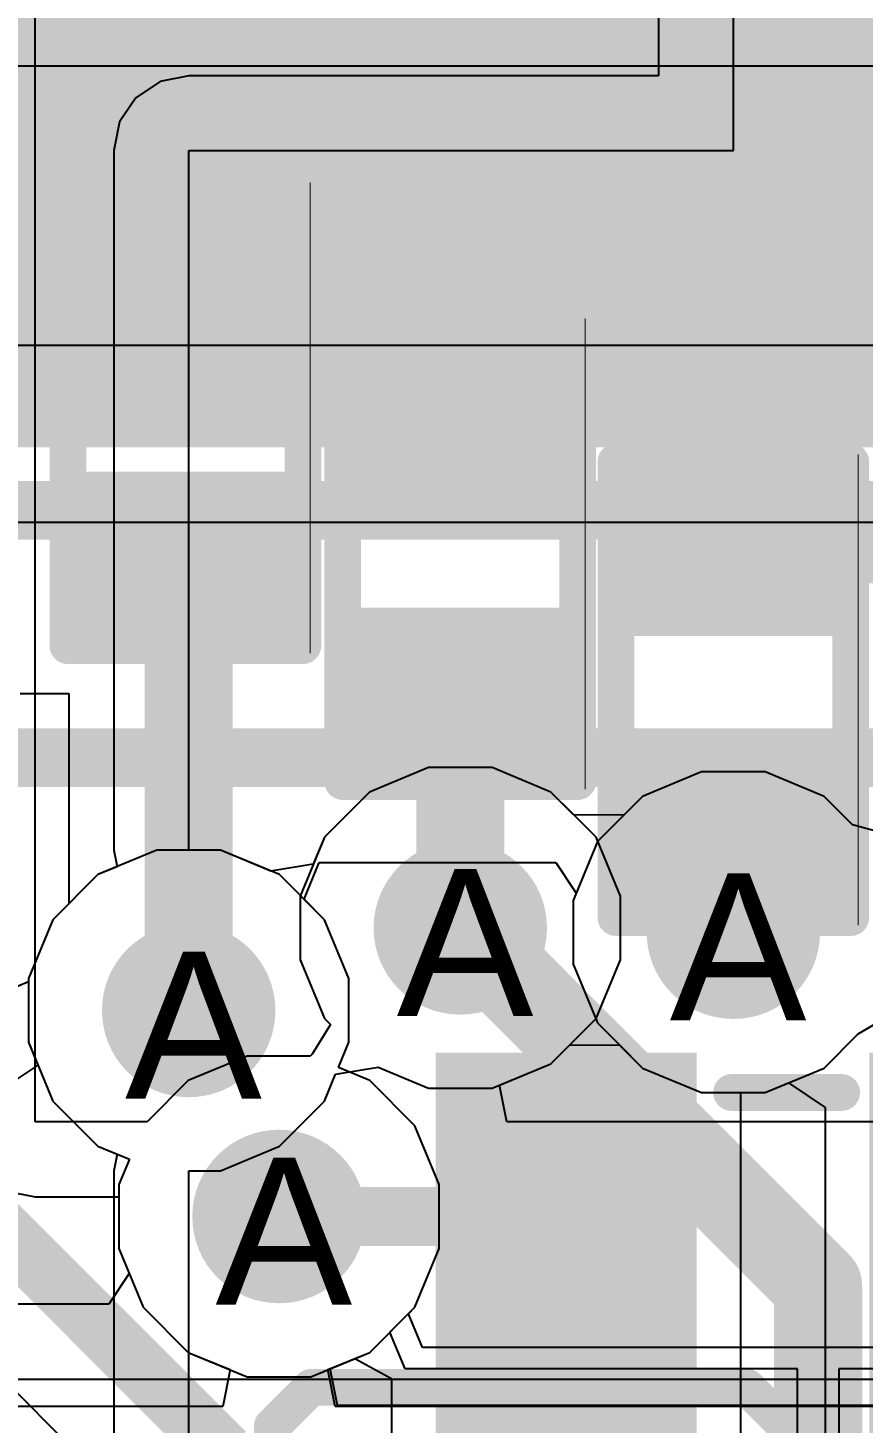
# Model space of a CAD drawing. Header units: inches. Extents: x 0 to 208, y 0 to 213.
# Drawn here: x 4.1162 to 4.2299, y 3.169 to 3.3589 of the extents above; entities that cross this region are included whole.
import ezdxf

# ---------------------------------------------------------------- set-up
doc = ezdxf.new("R2010")
doc.units = ezdxf.units.IN
doc.header["$MEASUREMENT"] = 0
for name, color, linetype in [('Bottom Layer', 5, 'Continuous'), ('Bottom Overlay', 54, 'Continuous'), ('Bottom Paste', 16, 'Continuous'), ('Bottom Solder', 6, 'Continuous'), ('Drill Drawing', 1, 'Continuous'), ('L2_GND1', 16, 'Continuous'), ('L3_SIG1', 76, 'Continuous'), ('L4_PWR', 90, 'Continuous'), ('L5_GND2', 156, 'Continuous'), ('L6_SIG2', 130, 'Continuous'), ('L7_GND3', 216, 'Continuous'), ('Top Layer', 1, 'Continuous'), ('Top Overlay', 2, 'Continuous'), ('Top Paste', 8, 'Continuous'), ('Top Solder', 216, 'Continuous'), ('Via Holes', 16, 'Continuous')]:
    doc.layers.add(name, color=color, linetype=linetype)
doc.styles.add('Arial', font='', dxfattribs={"height": 0.2})
doc.styles.get('Arial').set_extended_font_data('Arial')

# ---------------------------------------------------------------- blocks, each defined once
blk = doc.blocks.new('RES_0402_439')
at = {"layer": 'Top Layer'}
for points in [[(-0.0274998, -0.0125018), (-0.0274998, 0.0124982), (-0.0094998, 0.0124982), (-0.009499800000000001, -0.0125018)], [(0.009500199999999999, -0.0125018), (0.009500200000000002, 0.0124982), (0.0275002, 0.0124982), (0.0275002, -0.0125018)]]:
    blk.add_hatch(color=1, dxfattribs=at).paths.add_polyline_path(points)
at = {"layer": 'Top Paste'}
for points in [[(-0.0274998, -0.0125018), (-0.0274998, 0.0124982), (-0.0094998, 0.0124982), (-0.009499800000000001, -0.0125018)], [(0.009500199999999999, -0.0125018), (0.009500200000000002, 0.0124982), (0.0275002, 0.0124982), (0.0275002, -0.0125018)]]:
    blk.add_hatch(color=8, dxfattribs=at).paths.add_polyline_path(points)
at = {"layer": 'Top Solder'}
for points in [[(-0.0296652, -0.0146672), (-0.0296652, 0.0146636), (-0.007334399999999999, 0.0146636), (-0.007334400000000001, -0.0146672)], [(0.007334799999999999, -0.0146672), (0.007334800000000002, 0.0146636), (0.0296656, 0.0146636), (0.0296656, -0.0146672)]]:
    blk.add_hatch(color=216, dxfattribs=at).paths.add_polyline_path(points)
at = {"layer": 'Top Overlay'}
for points in [[(-0.0309998, 0.0159982, 0.005, 0.005, 0), (0.0310002, 0.0159982, 0.005, 0.005, 0)], [(-0.0309998, 0.0159982, 0.005, 0.005, 0), (-0.0309998, -0.0160018, 0.005, 0.005, 0)], [(0.0310002, 0.0159982, 0.005, 0.005, 0), (0.0310002, -0.0160018, 0.005, 0.005, 0)], [(-0.0309998, -0.0160018, 0.005, 0.005, 0), (0.0310002, -0.0160018, 0.005, 0.005, 0)], [(-0.0319998, -0.0170018, 0.000127, 0.000127, 0), (0.0320002, -0.0170018, 0.000127, 0.000127, 0)]]:
    blk.add_lwpolyline(points, format="xyseb", dxfattribs=at)
for points in [[(-0.0322498, 0.0159982, 0.0025, 0.0025, 1), (-0.0297498, 0.0159982, 0.0025, 0.0025, 1)], [(-0.0322498, 0.0159982, 0.0025, 0.0025, 1), (-0.0297498, 0.0159982, 0.0025, 0.0025, 1)], [(0.0297502, 0.0159982, 0.0025, 0.0025, 1), (0.0322502, 0.0159982, 0.0025, 0.0025, 1)], [(0.0297502, 0.0159982, 0.0025, 0.0025, 1), (0.0322502, 0.0159982, 0.0025, 0.0025, 1)], [(-0.0322498, -0.0160018, 0.0025, 0.0025, 1), (-0.0297498, -0.0160018, 0.0025, 0.0025, 1)], [(-0.0322498, -0.0160018, 0.0025, 0.0025, 1), (-0.0297498, -0.0160018, 0.0025, 0.0025, 1)], [(0.0297502, -0.0160018, 0.0025, 0.0025, 1), (0.0322502, -0.0160018, 0.0025, 0.0025, 1)], [(0.0297502, -0.0160018, 0.0025, 0.0025, 1), (0.0322502, -0.0160018, 0.0025, 0.0025, 1)], [(-0.0320315, -0.0170018, 6.35e-05, 6.35e-05, 1), (-0.0319681, -0.0170018, 6.35e-05, 6.35e-05, 1)], [(0.0319685, -0.0170018, 6.35e-05, 6.35e-05, 1), (0.0320319, -0.0170018, 6.35e-05, 6.35e-05, 1)]]:
    blk.add_lwpolyline(points, format="xyseb", close=True, dxfattribs=at)
blk = doc.blocks.new('RES_0402_B_441')
at = {"layer": 'Bottom Layer'}
for points in [[(-0.009500200000000002, 0.0124998), (-0.009500199999999999, -0.0125002), (-0.0275002, -0.0125002), (-0.0275002, 0.0124998)], [(0.0274998, 0.0124998), (0.0274998, -0.0125002), (0.009499800000000001, -0.0125002), (0.0094998, 0.0124998)]]:
    blk.add_hatch(color=5, dxfattribs=at).paths.add_polyline_path(points)
at = {"layer": 'Bottom Paste'}
for points in [[(-0.009500200000000002, 0.0124998), (-0.009500199999999999, -0.0125002), (-0.0275002, -0.0125002), (-0.0275002, 0.0124998)], [(0.0274998, 0.0124998), (0.0274998, -0.0125002), (0.009499800000000001, -0.0125002), (0.0094998, 0.0124998)]]:
    blk.add_hatch(color=16, dxfattribs=at).paths.add_polyline_path(points)
at = {"layer": 'Bottom Solder'}
for points in [[(-0.007334800000000002, 0.0146652), (-0.007334799999999999, -0.0146656), (-0.0296656, -0.0146656), (-0.0296656, 0.0146652)], [(0.0296652, 0.0146652), (0.0296652, -0.0146656), (0.007334400000000001, -0.0146656), (0.007334399999999999, 0.0146652)]]:
    blk.add_hatch(color=6, dxfattribs=at).paths.add_polyline_path(points)
at = {"layer": 'Bottom Overlay'}
for points in [[(0.0309998, 0.0159998, 0.005, 0.005, 0), (-0.0310002, 0.0159998, 0.005, 0.005, 0)], [(-0.0310002, -0.0160002, 0.005, 0.005, 0), (-0.0310002, 0.0159998, 0.005, 0.005, 0)], [(0.0309998, -0.0160002, 0.005, 0.005, 0), (0.0309998, 0.0159998, 0.005, 0.005, 0)], [(0.0319998, 0.0169998, 0.000127, 0.000127, 0), (-0.0320002, 0.0169998, 0.000127, 0.000127, 0)], [(0.0309998, -0.0160002, 0.005, 0.005, 0), (-0.0310002, -0.0160002, 0.005, 0.005, 0)]]:
    blk.add_lwpolyline(points, format="xyseb", dxfattribs=at)
for points in [[(-0.0322502, 0.0159998, 0.0025, 0.0025, 1), (-0.0297502, 0.0159998, 0.0025, 0.0025, 1)], [(-0.0322502, 0.0159998, 0.0025, 0.0025, 1), (-0.0297502, 0.0159998, 0.0025, 0.0025, 1)], [(0.0297498, 0.0159998, 0.0025, 0.0025, 1), (0.0322498, 0.0159998, 0.0025, 0.0025, 1)], [(0.0297498, 0.0159998, 0.0025, 0.0025, 1), (0.0322498, 0.0159998, 0.0025, 0.0025, 1)], [(-0.0320319, 0.0169998, 6.35e-05, 6.35e-05, 1), (-0.0319685, 0.0169998, 6.35e-05, 6.35e-05, 1)], [(0.0319681, 0.0169998, 6.35e-05, 6.35e-05, 1), (0.0320315, 0.0169998, 6.35e-05, 6.35e-05, 1)], [(-0.0322502, -0.0160002, 0.0025, 0.0025, 1), (-0.0297502, -0.0160002, 0.0025, 0.0025, 1)], [(-0.0322502, -0.0160002, 0.0025, 0.0025, 1), (-0.0297502, -0.0160002, 0.0025, 0.0025, 1)], [(0.0297498, -0.0160002, 0.0025, 0.0025, 1), (0.0322498, -0.0160002, 0.0025, 0.0025, 1)], [(0.0297498, -0.0160002, 0.0025, 0.0025, 1), (0.0322498, -0.0160002, 0.0025, 0.0025, 1)]]:
    blk.add_lwpolyline(points, format="xyseb", close=True, dxfattribs=at)
blk = doc.blocks.new('RES_0402_B_442')
at = {"layer": 'Bottom Layer'}
for points in [[(-0.009499200000000001, 0.0125002), (-0.0094992, -0.0124998), (-0.0274992, -0.0124998), (-0.0274992, 0.0125002)], [(0.0275008, 0.0125002), (0.0275008, -0.0124998), (0.009500800000000002, -0.0124998), (0.009500799999999998, 0.0125002)]]:
    blk.add_hatch(color=5, dxfattribs=at).paths.add_polyline_path(points)
at = {"layer": 'Bottom Paste'}
for points in [[(-0.009499200000000001, 0.0125002), (-0.0094992, -0.0124998), (-0.0274992, -0.0124998), (-0.0274992, 0.0125002)], [(0.0275008, 0.0125002), (0.0275008, -0.0124998), (0.009500800000000002, -0.0124998), (0.009500799999999998, 0.0125002)]]:
    blk.add_hatch(color=16, dxfattribs=at).paths.add_polyline_path(points)
at = {"layer": 'Bottom Solder'}
for points in [[(-0.007333800000000001, 0.0146656), (-0.007333799999999999, -0.0146652), (-0.0296646, -0.0146652), (-0.0296646, 0.0146656)], [(0.0296662, 0.0146656), (0.0296662, -0.0146652), (0.007335400000000001, -0.0146652), (0.007335399999999999, 0.0146656)]]:
    blk.add_hatch(color=6, dxfattribs=at).paths.add_polyline_path(points)
at = {"layer": 'Bottom Overlay'}
for points in [[(0.0310008, 0.0160002, 0.005, 0.005, 0), (-0.0309992, 0.0160002, 0.005, 0.005, 0)], [(-0.0309992, -0.0159998, 0.005, 0.005, 0), (-0.0309992, 0.0160002, 0.005, 0.005, 0)], [(0.0310008, -0.0159998, 0.005, 0.005, 0), (0.0310008, 0.0160002, 0.005, 0.005, 0)], [(0.0320008, 0.0170002, 0.000127, 0.000127, 0), (-0.0319992, 0.0170002, 0.000127, 0.000127, 0)], [(0.0310008, -0.0159998, 0.005, 0.005, 0), (-0.0309992, -0.0159998, 0.005, 0.005, 0)]]:
    blk.add_lwpolyline(points, format="xyseb", dxfattribs=at)
for points in [[(-0.0322492, 0.0160002, 0.0025, 0.0025, 1), (-0.0297492, 0.0160002, 0.0025, 0.0025, 1)], [(-0.0322492, 0.0160002, 0.0025, 0.0025, 1), (-0.0297492, 0.0160002, 0.0025, 0.0025, 1)], [(0.0297508, 0.0160002, 0.0025, 0.0025, 1), (0.0322508, 0.0160002, 0.0025, 0.0025, 1)], [(0.0297508, 0.0160002, 0.0025, 0.0025, 1), (0.0322508, 0.0160002, 0.0025, 0.0025, 1)], [(-0.0320309, 0.0170002, 6.35e-05, 6.35e-05, 1), (-0.0319675, 0.0170002, 6.35e-05, 6.35e-05, 1)], [(0.0319691, 0.0170002, 6.35e-05, 6.35e-05, 1), (0.0320325, 0.0170002, 6.35e-05, 6.35e-05, 1)], [(-0.0322492, -0.0159998, 0.0025, 0.0025, 1), (-0.0297492, -0.0159998, 0.0025, 0.0025, 1)], [(-0.0322492, -0.0159998, 0.0025, 0.0025, 1), (-0.0297492, -0.0159998, 0.0025, 0.0025, 1)], [(0.0297508, -0.0159998, 0.0025, 0.0025, 1), (0.0322508, -0.0159998, 0.0025, 0.0025, 1)], [(0.0297508, -0.0159998, 0.0025, 0.0025, 1), (0.0322508, -0.0159998, 0.0025, 0.0025, 1)]]:
    blk.add_lwpolyline(points, format="xyseb", close=True, dxfattribs=at)
blk = doc.blocks.new('RES_0402_B_443')
at = {"layer": 'Bottom Layer'}
for points in [[(-0.009499200000000001, 0.0125021), (-0.0094992, -0.0124979), (-0.0274992, -0.0124979), (-0.0274992, 0.0125021)], [(0.0275008, 0.0125021), (0.0275008, -0.0124979), (0.009500800000000002, -0.0124979), (0.009500799999999998, 0.0125021)]]:
    blk.add_hatch(color=5, dxfattribs=at).paths.add_polyline_path(points)
at = {"layer": 'Bottom Paste'}
for points in [[(-0.009499200000000001, 0.0125021), (-0.0094992, -0.0124979), (-0.0274992, -0.0124979), (-0.0274992, 0.0125021)], [(0.0275008, 0.0125021), (0.0275008, -0.0124979), (0.009500800000000002, -0.0124979), (0.009500799999999998, 0.0125021)]]:
    blk.add_hatch(color=16, dxfattribs=at).paths.add_polyline_path(points)
at = {"layer": 'Bottom Solder'}
for points in [[(-0.007333800000000001, 0.0146675), (-0.007333799999999999, -0.0146633), (-0.0296646, -0.0146633), (-0.0296646, 0.0146675)], [(0.0296662, 0.0146675), (0.0296662, -0.0146633), (0.007335400000000001, -0.0146633), (0.007335399999999999, 0.0146675)]]:
    blk.add_hatch(color=6, dxfattribs=at).paths.add_polyline_path(points)
at = {"layer": 'Bottom Overlay'}
for points in [[(-0.0309992, -0.0159979, 0.005, 0.005, 0), (-0.0309992, 0.0160021, 0.005, 0.005, 0)], [(0.0310008, 0.0160021, 0.005, 0.005, 0), (-0.0309992, 0.0160021, 0.005, 0.005, 0)], [(0.0310008, -0.0159979, 0.005, 0.005, 0), (0.0310008, 0.0160021, 0.005, 0.005, 0)], [(0.0320008, 0.0170021, 0.000127, 0.000127, 0), (-0.0319992, 0.0170021, 0.000127, 0.000127, 0)], [(0.0310008, -0.0159979, 0.005, 0.005, 0), (-0.0309992, -0.0159979, 0.005, 0.005, 0)]]:
    blk.add_lwpolyline(points, format="xyseb", dxfattribs=at)
for points in [[(-0.0322492, 0.0160021, 0.0025, 0.0025, 1), (-0.0297492, 0.0160021, 0.0025, 0.0025, 1)], [(-0.0322492, 0.0160021, 0.0025, 0.0025, 1), (-0.0297492, 0.0160021, 0.0025, 0.0025, 1)], [(0.0297508, 0.0160021, 0.0025, 0.0025, 1), (0.0322508, 0.0160021, 0.0025, 0.0025, 1)], [(0.0297508, 0.0160021, 0.0025, 0.0025, 1), (0.0322508, 0.0160021, 0.0025, 0.0025, 1)], [(-0.0320309, 0.0170021, 6.35e-05, 6.35e-05, 1), (-0.0319675, 0.0170021, 6.35e-05, 6.35e-05, 1)], [(0.0319691, 0.0170021, 6.35e-05, 6.35e-05, 1), (0.0320325, 0.0170021, 6.35e-05, 6.35e-05, 1)], [(-0.0322492, -0.0159979, 0.0025, 0.0025, 1), (-0.0297492, -0.0159979, 0.0025, 0.0025, 1)], [(-0.0322492, -0.0159979, 0.0025, 0.0025, 1), (-0.0297492, -0.0159979, 0.0025, 0.0025, 1)], [(0.0297508, -0.0159979, 0.0025, 0.0025, 1), (0.0322508, -0.0159979, 0.0025, 0.0025, 1)], [(0.0297508, -0.0159979, 0.0025, 0.0025, 1), (0.0322508, -0.0159979, 0.0025, 0.0025, 1)]]:
    blk.add_lwpolyline(points, format="xyseb", close=True, dxfattribs=at)
blk = doc.blocks.new('SOT_23_501')
at = {"layer": 'Top Layer'}
for points in [[(-0.01614155, 0.05748005), (0.01614195, 0.05748005), (0.01614195, 0.02125955), (-0.01614155, 0.02125955)], [(-0.05354355, -0.02125995), (-0.02126005, -0.02125995), (-0.02126005, -0.05748045), (-0.05354355, -0.05748045)], [(0.02126045, -0.02125995), (0.05354395, -0.02125995), (0.05354395, -0.05748045), (0.02126045, -0.05748045)]]:
    blk.add_hatch(color=1, dxfattribs=at).paths.add_polyline_path(points)
at = {"layer": 'Top Paste'}
for points in [[(-0.01614155, 0.05748005), (0.01614195, 0.05748005), (0.01614195, 0.02125955), (-0.01614155, 0.02125955)], [(-0.05354355, -0.02125995), (-0.02126005, -0.02125995), (-0.02126005, -0.05748045), (-0.05354355, -0.05748045)], [(0.02126045, -0.02125995), (0.05354395, -0.02125995), (0.05354395, -0.05748045), (0.02126045, -0.05748045)]]:
    blk.add_hatch(color=8, dxfattribs=at).paths.add_polyline_path(points)
at = {"layer": 'Top Solder'}
for points in [[(-0.02014155, 0.06148005), (0.02014195, 0.06148005), (0.02014195, 0.01725955), (-0.02014155, 0.01725955)], [(-0.05754355, -0.01725995), (-0.01726005, -0.01725995), (-0.01726005, -0.06148045), (-0.05754355, -0.06148045)], [(0.01726045, -0.01725995), (0.05754395, -0.01725995), (0.05754395, -0.06148045), (0.01726045, -0.06148045)]]:
    blk.add_hatch(color=216, dxfattribs=at).paths.add_polyline_path(points)
at = {"layer": 'Top Overlay'}
for points in [[(-0.0609998, 0.0319998, 0.005, 0.005, 0), (-0.0609998, -0.0230002, 0.005, 0.005, 0)], [(-0.0219998, 0.0319998, 0.005, 0.005, 0), (-0.0609998, 0.0319998, 0.005, 0.005, 0)], [(0.0610002, 0.0319998, 0.005, 0.005, 0), (0.0220002, 0.0319998, 0.005, 0.005, 0)], [(0.0610002, 0.0319998, 0.005, 0.005, 0), (0.0610002, -0.0230002, 0.005, 0.005, 0)], [(0.0130002, -0.0310002, 0.005, 0.005, 0), (-0.0129998, -0.0310002, 0.005, 0.005, 0)], [(-0.0609998, -0.0460002, 0.005, 0.005, 0), (-0.0659998, -0.0410002, 0.005, 0.005, 0)], [(-0.0659998, -0.0410002, 0.005, 0.005, 0), (-0.0659998, -0.0510002, 0.005, 0.005, 0)], [(-0.0609998, -0.0460002, 0.005, 0.005, 0), (-0.0659998, -0.0510002, 0.005, 0.005, 0)]]:
    blk.add_lwpolyline(points, format="xyseb", dxfattribs=at)
for points in [[(-0.0622498, 0.0319998, 0.0025, 0.0025, 1), (-0.0597498, 0.0319998, 0.0025, 0.0025, 1)], [(-0.0622498, 0.0319998, 0.0025, 0.0025, 1), (-0.0597498, 0.0319998, 0.0025, 0.0025, 1)], [(-0.0232498, 0.0319998, 0.0025, 0.0025, 1), (-0.0207498, 0.0319998, 0.0025, 0.0025, 1)], [(0.0207502, 0.0319998, 0.0025, 0.0025, 1), (0.0232502, 0.0319998, 0.0025, 0.0025, 1)], [(0.0597502, 0.0319998, 0.0025, 0.0025, 1), (0.0622502, 0.0319998, 0.0025, 0.0025, 1)], [(0.0597502, 0.0319998, 0.0025, 0.0025, 1), (0.0622502, 0.0319998, 0.0025, 0.0025, 1)], [(-0.0622498, -0.0230002, 0.0025, 0.0025, 1), (-0.0597498, -0.0230002, 0.0025, 0.0025, 1)], [(0.0597502, -0.0230002, 0.0025, 0.0025, 1), (0.0622502, -0.0230002, 0.0025, 0.0025, 1)], [(-0.0142498, -0.0310002, 0.0025, 0.0025, 1), (-0.0117498, -0.0310002, 0.0025, 0.0025, 1)], [(0.0117502, -0.0310002, 0.0025, 0.0025, 1), (0.0142502, -0.0310002, 0.0025, 0.0025, 1)], [(-0.0672498, -0.0410002, 0.0025, 0.0025, 1), (-0.0647498, -0.0410002, 0.0025, 0.0025, 1)], [(-0.0672498, -0.0410002, 0.0025, 0.0025, 1), (-0.0647498, -0.0410002, 0.0025, 0.0025, 1)], [(-0.0622498, -0.0460002, 0.0025, 0.0025, 1), (-0.0597498, -0.0460002, 0.0025, 0.0025, 1)], [(-0.0622498, -0.0460002, 0.0025, 0.0025, 1), (-0.0597498, -0.0460002, 0.0025, 0.0025, 1)], [(-0.0672498, -0.0510002, 0.0025, 0.0025, 1), (-0.0647498, -0.0510002, 0.0025, 0.0025, 1)], [(-0.0672498, -0.0510002, 0.0025, 0.0025, 1), (-0.0647498, -0.0510002, 0.0025, 0.0025, 1)]]:
    blk.add_lwpolyline(points, format="xyseb", close=True, dxfattribs=at)
blk = doc.blocks.new('MAKK2016T2R2M__B_509')
at = {"layer": 'Bottom Layer'}
for points in [[(-0.04330735, 0.03543285), (-0.01574825, 0.03543285), (-0.01574825, -0.03543325), (-0.04330735, -0.03543325)], [(0.01574865, 0.03543285), (0.04330775, 0.03543285), (0.04330775, -0.03543325), (0.01574865, -0.03543325)]]:
    blk.add_hatch(color=5, dxfattribs=at).paths.add_polyline_path(points)
at = {"layer": 'Bottom Paste'}
for points in [[(-0.04330735, 0.03543285), (-0.01574825, 0.03543285), (-0.01574825, -0.03543325), (-0.04330735, -0.03543325)], [(0.01574865, 0.03543285), (0.04330775, 0.03543285), (0.04330775, -0.03543325), (0.01574865, -0.03543325)]]:
    blk.add_hatch(color=16, dxfattribs=at).paths.add_polyline_path(points)
at = {"layer": 'Bottom Solder'}
for points in [[(-0.04730735, 0.03943285), (-0.01174825, 0.03943285), (-0.01174825, -0.03943325), (-0.04730735, -0.03943325)], [(0.01174865, 0.03943285), (0.04730775, 0.03943285), (0.04730775, -0.03943325), (0.01174865, -0.03943325)]]:
    blk.add_hatch(color=6, dxfattribs=at).paths.add_polyline_path(points)
at = {"layer": 'Bottom Overlay'}
for points in [[(0.0070002, 0.0339998, 0.005, 0.005, 0), (-0.0079998, 0.0339998, 0.005, 0.005, 0)], [(0.0070002, -0.0340002, 0.005, 0.005, 0), (-0.0079998, -0.0340002, 0.005, 0.005, 0)]]:
    blk.add_lwpolyline(points, format="xyseb", dxfattribs=at)
for points in [[(-0.0092498, 0.0339998, 0.0025, 0.0025, 1), (-0.0067498, 0.0339998, 0.0025, 0.0025, 1)], [(0.0057502, 0.0339998, 0.0025, 0.0025, 1), (0.0082502, 0.0339998, 0.0025, 0.0025, 1)], [(-0.0092498, -0.0340002, 0.0025, 0.0025, 1), (-0.0067498, -0.0340002, 0.0025, 0.0025, 1)], [(0.0057502, -0.0340002, 0.0025, 0.0025, 1), (0.0082502, -0.0340002, 0.0025, 0.0025, 1)]]:
    blk.add_lwpolyline(points, format="xyseb", close=True, dxfattribs=at)

msp = doc.modelspace()

# ---------------------------------------------------------------- hatches: boundary and pattern name
at = {"layer": 'Bottom Layer'}
msp.add_hatch(color=5, dxfattribs=at).paths.add_polyline_path([(4.1997443, 3.235811), (4.2247443, 3.235811), (4.2247443, 3.261311), (4.1997443, 3.261311)])
h = msp.add_hatch(color=5, dxfattribs=at)
edge = h.paths.add_edge_path()
edge.add_arc((4.1750532, 3.2364022), 0.011811, 0, 360)
h = msp.add_hatch(color=5, dxfattribs=at)
edge = h.paths.add_edge_path()
edge.add_arc((4.2122443, 3.235811), 0.011811, 0, 360)
h = msp.add_hatch(color=5, dxfattribs=at)
edge = h.paths.add_edge_path()
edge.add_arc((4.1380614, 3.2251635), 0.011811, 0, 360)
h = msp.add_hatch(color=5, dxfattribs=at)
edge = h.paths.add_edge_path()
edge.add_arc((4.1503652, 3.197122), 0.011811, 0, 360)
at = {"layer": 'L2_GND1'}
h = msp.add_hatch(color=16, dxfattribs=at)
edge = h.paths.add_edge_path()
edge.add_arc((4.1750532, 3.2364022), 0.011811, 0, 360)
h = msp.add_hatch(color=16, dxfattribs=at)
edge = h.paths.add_edge_path()
edge.add_arc((4.2122443, 3.235811), 0.011811, 0, 360)
h = msp.add_hatch(color=16, dxfattribs=at)
edge = h.paths.add_edge_path()
edge.add_arc((4.1380614, 3.2251635), 0.011811, 0, 360)
h = msp.add_hatch(color=16, dxfattribs=at)
edge = h.paths.add_edge_path()
edge.add_arc((4.1503652, 3.197122), 0.011811, 0, 360)
at = {"layer": 'L3_SIG1'}
h = msp.add_hatch(color=76, dxfattribs=at)
edge = h.paths.add_edge_path()
edge.add_arc((4.1750532, 3.2364022), 0.011811, 0, 360)
h = msp.add_hatch(color=76, dxfattribs=at)
edge = h.paths.add_edge_path()
edge.add_arc((4.2122443, 3.235811), 0.011811, 0, 360)
h = msp.add_hatch(color=76, dxfattribs=at)
edge = h.paths.add_edge_path()
edge.add_arc((4.1380614, 3.2251635), 0.011811, 0, 360)
h = msp.add_hatch(color=76, dxfattribs=at)
edge = h.paths.add_edge_path()
edge.add_arc((4.1503652, 3.197122), 0.011811, 0, 360)
at = {"layer": 'L4_PWR'}
h = msp.add_hatch(color=90, dxfattribs=at)
edge = h.paths.add_edge_path()
edge.add_arc((4.1750532, 3.2364022), 0.011811, 0, 360)
h = msp.add_hatch(color=90, dxfattribs=at)
edge = h.paths.add_edge_path()
edge.add_arc((4.2122443, 3.235811), 0.011811, 0, 360)
h = msp.add_hatch(color=90, dxfattribs=at)
edge = h.paths.add_edge_path()
edge.add_arc((4.1380614, 3.2251635), 0.011811, 0, 360)
h = msp.add_hatch(color=90, dxfattribs=at)
edge = h.paths.add_edge_path()
edge.add_arc((4.1503652, 3.197122), 0.011811, 0, 360)
at = {"layer": 'L5_GND2'}
h = msp.add_hatch(color=156, dxfattribs=at)
edge = h.paths.add_edge_path()
edge.add_arc((4.1750532, 3.2364022), 0.011811, 0, 360)
h = msp.add_hatch(color=156, dxfattribs=at)
edge = h.paths.add_edge_path()
edge.add_arc((4.2122443, 3.235811), 0.011811, 0, 360)
h = msp.add_hatch(color=156, dxfattribs=at)
edge = h.paths.add_edge_path()
edge.add_arc((4.1380614, 3.2251635), 0.011811, 0, 360)
h = msp.add_hatch(color=156, dxfattribs=at)
edge = h.paths.add_edge_path()
edge.add_arc((4.1503652, 3.197122), 0.011811, 0, 360)
at = {"layer": 'L6_SIG2'}
h = msp.add_hatch(color=130, dxfattribs=at)
edge = h.paths.add_edge_path()
edge.add_arc((4.1750532, 3.2364022), 0.011811, 0, 360)
h = msp.add_hatch(color=130, dxfattribs=at)
edge = h.paths.add_edge_path()
edge.add_arc((4.2122443, 3.235811), 0.011811, 0, 360)
h = msp.add_hatch(color=130, dxfattribs=at)
edge = h.paths.add_edge_path()
edge.add_arc((4.1380614, 3.2251635), 0.011811, 0, 360)
h = msp.add_hatch(color=130, dxfattribs=at)
edge = h.paths.add_edge_path()
edge.add_arc((4.1503652, 3.197122), 0.011811, 0, 360)
at = {"layer": 'L7_GND3'}
h = msp.add_hatch(color=216, dxfattribs=at)
edge = h.paths.add_edge_path()
edge.add_arc((4.1750532, 3.2364022), 0.011811, 0, 360)
h = msp.add_hatch(color=216, dxfattribs=at)
edge = h.paths.add_edge_path()
edge.add_arc((4.2122443, 3.235811), 0.011811, 0, 360)
h = msp.add_hatch(color=216, dxfattribs=at)
edge = h.paths.add_edge_path()
edge.add_arc((4.1380614, 3.2251635), 0.011811, 0, 360)
h = msp.add_hatch(color=216, dxfattribs=at)
edge = h.paths.add_edge_path()
edge.add_arc((4.1503652, 3.197122), 0.011811, 0, 360)
at = {"layer": 'Top Layer'}
msp.add_hatch(color=1, dxfattribs=at).paths.add_polyline_path([(4.1109572, 3.301811), (4.2427238, 3.301811), (4.2427238, 3.3507622), (4.1109572, 3.3507622)])
h = msp.add_hatch(color=1, dxfattribs=at)
edge = h.paths.add_edge_path()
edge.add_arc((4.1750532, 3.2364022), 0.011811, 0, 360)
h = msp.add_hatch(color=1, dxfattribs=at)
edge = h.paths.add_edge_path()
edge.add_arc((4.2122443, 3.235811), 0.011811, 0, 360)
h = msp.add_hatch(color=1, dxfattribs=at)
edge = h.paths.add_edge_path()
edge.add_arc((4.1380614, 3.2251635), 0.011811, 0, 360)
h = msp.add_hatch(color=1, dxfattribs=at)
edge = h.paths.add_edge_path()
edge.add_arc((4.1503652, 3.197122), 0.011811, 0, 360)
at = {"layer": 'Via Holes'}
h = msp.add_hatch(color=7, dxfattribs=at)
edge = h.paths.add_edge_path()
edge.add_arc((4.1750532, 3.2364022), 0.0059055, 0, 360)
h = msp.add_hatch(color=7, dxfattribs=at)
edge = h.paths.add_edge_path()
edge.add_arc((4.2122443, 3.235811), 0.0059055, 0, 360)
h = msp.add_hatch(color=7, dxfattribs=at)
edge = h.paths.add_edge_path()
edge.add_arc((4.1380614, 3.2251635), 0.0059055, 0, 360)
h = msp.add_hatch(color=7, dxfattribs=at)
edge = h.paths.add_edge_path()
edge.add_arc((4.1503652, 3.197122), 0.0059055, 0, 360)

# ---------------------------------------------------------------- linework, layer by layer
at = {"layer": 'Bottom Layer'}
for p, q in [((4.115116, 3.2683102), (4.1217479, 3.2683102)), ((4.1217479, 3.2683102), (4.1217479, 3.2396954)), ((4.1217479, 3.2396954), (4.1195709, 3.2375184)), ((4.1195709, 3.2375184), (4.1162504, 3.229502)), ((4.1162504, 3.229502), (4.1162504, 3.220825)), ((4.1162504, 3.220825), (4.1195709, 3.2128086)), ((4.2165828, 3.214), (4.2197482, 3.2153112)), ((4.2197482, 3.2153112), (4.2247483, 3.2119702)), ((4.2132513, 3.1345672), (4.2132513, 3.214)), ((4.2132513, 3.214), (4.2165828, 3.214)), ((4.1195709, 3.2128086), (4.1257065, 3.206673)), ((4.2247483, 3.2119702), (4.2247483, 3.1345672)), ((4.1257065, 3.206673), (4.1299801, 3.2049028)), ((4.1299801, 3.2049028), (4.1285542, 3.2014605)), ((4.1285542, 3.2014605), (4.1285542, 3.1927835)), ((4.1285542, 3.1927835), (4.1318747, 3.1847671)), ((4.1318747, 3.1847671), (4.1380103, 3.1786315)), ((4.1380103, 3.1786315), (4.1460267, 3.175311)), ((4.1547037, 3.175311), (4.1606922, 3.1777915)), ((4.1606922, 3.1777915), (4.1656923, 3.1750708)), ((4.1460267, 3.175311), (4.1547037, 3.175311)), ((4.1656923, 3.1750708), (4.1656923, 3.1345672))]:
    msp.add_line(p, q, dxfattribs=at)
for points in [[(3.6090179, 3.3472621, 0.008, 0.008, 0), (4.2936997, 3.3472622, 0.008, 0.008, 0)], [(4.1299804, 3.3319459, 0.008, 0.008, 0), (4.1299805, 3.331946, 0.008, 0.008, 0)], [(4.1299804, 3.3319458, 0.008, 0.008, 0), (4.1299804, 3.3319459, 0.008, 0.008, 0)], [(4.1299804, 3.3319458, 0.008, 0.008, 0), (4.137616, 3.3243102, 0.008, 0.008, 0)], [(4.1299805, 3.331946, 0.008, 0.008, 0), (4.293316, 3.331946, 0.008, 0.008, 0)], [(3.766232, 3.3243102, 0.008, 0.008, 0), (4.137616, 3.3243102, 0.008, 0.008, 0)], [(4.2026706, 3.305811, 0.008, 0.008, 0), (4.2126218, 3.3157622, 0.008, 0.008, 0)], [(4.2126218, 3.3157622, 0.008, 0.008, 0), (4.2936998, 3.3157622, 0.008, 0.008, 0)], [(3.7980963, 3.305811, 0.008, 0.008, 0), (4.1240086, 3.305811, 0.008, 0.008, 0)], [(4.1240086, 3.305811, 0.008, 0.008, 0), (4.1750532, 3.305811, 0.008, 0.008, 0)], [(4.1750532, 3.305811, 0.008, 0.008, 0), (4.2026706, 3.305811, 0.008, 0.008, 0)], [(4.137616, 3.2847556, 0.012, 0.012, 0), (4.137616, 3.2873102, 0.012, 0.012, 0)], [(4.2122443, 3.287311, 0.008, 0.008, 0), (4.2391858, 3.287311, 0.008, 0.008, 0)], [(4.137616, 3.2847556, 0.012, 0.012, 0), (4.1380614, 3.2843102, 0.012, 0.012, 0)], [(4.1380614, 3.2251635, 0.012, 0.012, 0), (4.1380614, 3.2843102, 0.012, 0.012, 0)], [(4.1750532, 3.2364022, 0.012, 0.012, 0), (4.1750532, 3.268811, 0.012, 0.012, 0)], [(4.1503652, 3.197122, 0.008, 0.008, 0), (4.1802604, 3.197122, 0.008, 0.008, 0)], [(4.1802604, 3.197122, 0.008, 0.008, 0), (4.1885588, 3.1888236, 0.008, 0.008, 0)], [(4.1885588, 3.1185664, 0.008, 0.008, 0), (4.1885588, 3.1888236, 0.008, 0.008, 0)]]:
    msp.add_lwpolyline(points, format="xyseb", dxfattribs=at)
for points in [[(4.1279804, 3.3319459, 0.004, 0.004, 1), (4.1319804, 3.3319459, 0.004, 0.004, 1)], [(4.1279804, 3.3319459, 0.004, 0.004, 1), (4.1319804, 3.3319459, 0.004, 0.004, 1)], [(4.1279804, 3.3319458, 0.004, 0.004, 1), (4.1319804, 3.3319458, 0.004, 0.004, 1)], [(4.1279804, 3.3319458, 0.004, 0.004, 1), (4.1319804, 3.3319458, 0.004, 0.004, 1)], [(4.1279805, 3.331946, 0.004, 0.004, 1), (4.1319805, 3.331946, 0.004, 0.004, 1)], [(4.1279805, 3.331946, 0.004, 0.004, 1), (4.1319805, 3.331946, 0.004, 0.004, 1)], [(4.135616, 3.3243102, 0.004, 0.004, 1), (4.139616, 3.3243102, 0.004, 0.004, 1)], [(4.135616, 3.3243102, 0.004, 0.004, 1), (4.139616, 3.3243102, 0.004, 0.004, 1)], [(4.2106218, 3.3157622, 0.004, 0.004, 1), (4.2146218, 3.3157622, 0.004, 0.004, 1)], [(4.2106218, 3.3157622, 0.004, 0.004, 1), (4.2146218, 3.3157622, 0.004, 0.004, 1)], [(4.1220086, 3.305811, 0.004, 0.004, 1), (4.1260086, 3.305811, 0.004, 0.004, 1)], [(4.1220086, 3.305811, 0.004, 0.004, 1), (4.1260086, 3.305811, 0.004, 0.004, 1)], [(4.1730532, 3.305811, 0.004, 0.004, 1), (4.1770532, 3.305811, 0.004, 0.004, 1)], [(4.1730532, 3.305811, 0.004, 0.004, 1), (4.1770532, 3.305811, 0.004, 0.004, 1)], [(4.2006706, 3.305811, 0.004, 0.004, 1), (4.2046706, 3.305811, 0.004, 0.004, 1)], [(4.2006706, 3.305811, 0.004, 0.004, 1), (4.2046706, 3.305811, 0.004, 0.004, 1)], [(4.134616, 3.2873102, 0.006, 0.006, 1), (4.140616, 3.2873102, 0.006, 0.006, 1)], [(4.2102443, 3.287311, 0.004, 0.004, 1), (4.2142443, 3.287311, 0.004, 0.004, 1)], [(4.134616, 3.2847556, 0.006, 0.006, 1), (4.140616, 3.2847556, 0.006, 0.006, 1)], [(4.134616, 3.2847556, 0.006, 0.006, 1), (4.140616, 3.2847556, 0.006, 0.006, 1)], [(4.1350614, 3.2843102, 0.006, 0.006, 1), (4.1410614, 3.2843102, 0.006, 0.006, 1)], [(4.1350614, 3.2843102, 0.006, 0.006, 1), (4.1410614, 3.2843102, 0.006, 0.006, 1)], [(4.1720532, 3.268811, 0.006, 0.006, 1), (4.1780532, 3.268811, 0.006, 0.006, 1)], [(4.1720532, 3.2364022, 0.006, 0.006, 1), (4.1780532, 3.2364022, 0.006, 0.006, 1)], [(4.1350614, 3.2251635, 0.006, 0.006, 1), (4.1410614, 3.2251635, 0.006, 0.006, 1)], [(4.1483652, 3.197122, 0.004, 0.004, 1), (4.1523652, 3.197122, 0.004, 0.004, 1)], [(4.1782604, 3.197122, 0.004, 0.004, 1), (4.1822604, 3.197122, 0.004, 0.004, 1)], [(4.1782604, 3.197122, 0.004, 0.004, 1), (4.1822604, 3.197122, 0.004, 0.004, 1)], [(4.1865588, 3.1888236, 0.004, 0.004, 1), (4.1905588, 3.1888236, 0.004, 0.004, 1)], [(4.1865588, 3.1888236, 0.004, 0.004, 1), (4.1905588, 3.1888236, 0.004, 0.004, 1)]]:
    msp.add_lwpolyline(points, format="xyseb", close=True, dxfattribs=at)
at = {"layer": 'L2_GND1'}
for p, q in [((2.3938242, 3.3157257), (4.3340873, 3.3157257)), ((4.2079058, 3.257622), (4.1998894, 3.2543015)), ((4.2165828, 3.257622), (4.2079058, 3.257622)), ((4.2245992, 3.2543015), (4.2165828, 3.257622)), ((4.1998894, 3.2543015), (4.1937538, 3.2481659)), ((4.2284903, 3.2504104), (4.2245992, 3.2543015)), ((4.2326589, 3.249302), (4.2284903, 3.2504104)), ((4.1937538, 3.2481659), (4.1904333, 3.2401495)), ((4.1337229, 3.2469745), (4.1257065, 3.243654)), ((4.1423999, 3.2469745), (4.1337229, 3.2469745)), ((4.1504163, 3.243654), (4.1423999, 3.2469745)), ((4.1257065, 3.243654), (4.1195709, 3.2375184)), ((4.1565519, 3.2375184), (4.1504163, 3.243654)), ((4.1904333, 3.2401495), (4.1904333, 3.2314725)), ((4.1195709, 3.2375184), (4.1162504, 3.229502)), ((4.1598724, 3.229502), (4.1565519, 3.2375184)), ((4.1904333, 3.2314725), (4.1937538, 3.2234561)), ((4.1162504, 3.229502), (4.1162504, 3.220825)), ((4.1598724, 3.220825), (4.1598724, 3.229502)), ((4.1937538, 3.2234561), (4.1998894, 3.2173205)), ((4.2292577, 3.221979), (4.2314412, 3.2232682)), ((4.1162504, 3.220825), (4.1195709, 3.2128086)), ((4.1584465, 3.2173827), (4.1598724, 3.220825)), ((4.2245992, 3.2173205), (4.2292577, 3.221979)), ((4.1627201, 3.2156125), (4.1584465, 3.2173827)), ((4.1998894, 3.2173205), (4.2079058, 3.214)), ((4.2165828, 3.214), (4.2245992, 3.2173205)), ((4.1688557, 3.2094769), (4.1627201, 3.2156125)), ((4.2079058, 3.214), (4.2165828, 3.214)), ((4.1195709, 3.2128086), (4.1257065, 3.206673)), ((4.1721762, 3.2014605), (4.1688557, 3.2094769)), ((4.1257065, 3.206673), (4.1299801, 3.2049028)), ((4.1299801, 3.2049028), (4.1285542, 3.2014605)), ((4.1285542, 3.2014605), (4.1285542, 3.1927835)), ((4.1721762, 3.1927835), (4.1721762, 3.2014605)), ((4.1285542, 3.1927835), (4.1318747, 3.1847671)), ((4.1688557, 3.1847671), (4.1721762, 3.1927835)), ((4.1318747, 3.1847671), (4.1380103, 3.1786315)), ((4.1627201, 3.1786315), (4.1688557, 3.1847671)), ((4.1380103, 3.1786315), (4.143701, 3.1762743)), ((4.1570294, 3.1762743), (4.1627201, 3.1786315)), ((4.143701, 3.1762743), (4.1427065, 3.1712743)), ((4.1580239, 3.1712743), (4.1570294, 3.1762743)), ((4.1427065, 3.1712743), (4.1129126, 3.1712743)), ((4.2868851, 3.1712743), (4.1580239, 3.1712743))]:
    msp.add_line(p, q, dxfattribs=at)
for points in [[(2.0720727, 3.354, 0.008, 0.008, 0), (4.3303285, 3.354, 0.008, 0.008, 0)], [(2.431186, 3.33, 0.008, 0.008, 0), (4.34, 3.33, 0.008, 0.008, 0)]]:
    msp.add_lwpolyline(points, format="xyseb", dxfattribs=at)
at = {"layer": 'L3_SIG1'}
for p, q in [((4.2122443, 3.3421854), (4.2122443, 3.5281414)), ((4.2020484, 3.5256844), (4.2020484, 3.3523813)), ((4.1380614, 3.3523813), (4.1341596, 3.3516052)), ((4.2020484, 3.3523813), (4.1380614, 3.3523813)), ((4.1341596, 3.3516052), (4.1308518, 3.349395)), ((4.1308518, 3.349395), (4.1286416, 3.3460872)), ((4.1286416, 3.3460872), (4.1278655, 3.3421854)), ((4.1278655, 3.3421854), (4.1278655, 3.2469745)), ((4.1380614, 3.2469745), (4.1380614, 3.3421854)), ((4.1380614, 3.3421854), (4.2122443, 3.3421854)), ((4.1707147, 3.2582132), (4.1626983, 3.2548927)), ((4.1793917, 3.2582132), (4.1707147, 3.2582132)), ((4.1874081, 3.2548927), (4.1793917, 3.2582132)), ((4.2079058, 3.257622), (4.1998894, 3.2543015)), ((4.2165828, 3.257622), (4.2079058, 3.257622)), ((4.2245992, 3.2543015), (4.2165828, 3.257622)), ((4.1626983, 3.2548927), (4.1565627, 3.2487571)), ((4.1905197, 3.2517811), (4.1874081, 3.2548927)), ((4.1998894, 3.2543015), (4.1973139, 3.251726)), ((4.2284903, 3.2504104), (4.2245992, 3.2543015)), ((4.1973139, 3.251726), (4.1905197, 3.2517811)), ((4.2326589, 3.249302), (4.2284903, 3.2504104)), ((4.1565627, 3.2487571), (4.1550357, 3.2450706)), ((4.1278655, 3.2469745), (4.1283114, 3.244733)), ((4.1423999, 3.2469745), (4.1380614, 3.2469745)), ((4.1492389, 3.2441417), (4.1423999, 3.2469745)), ((4.1257065, 3.243654), (4.1195709, 3.2375184)), ((4.1283114, 3.244733), (4.1257065, 3.243654)), ((4.1550357, 3.2450706), (4.1492389, 3.2441417)), ((4.1195709, 3.2375184), (4.1162504, 3.229502)), ((4.1162504, 3.229502), (4.1162504, 3.220825)), ((4.2292577, 3.221979), (4.2314412, 3.2232682)), ((4.1162504, 3.220825), (4.1195709, 3.2128086)), ((4.2245992, 3.2173205), (4.2292577, 3.221979)), ((4.1874081, 3.2179117), (4.1899836, 3.2204872)), ((4.1899836, 3.2204872), (4.1967778, 3.2204321)), ((4.1967778, 3.2204321), (4.1998894, 3.2173205)), ((4.1580789, 3.2164951), (4.1638757, 3.217424)), ((4.1638757, 3.217424), (4.1707147, 3.2145912)), ((4.1793917, 3.2145912), (4.1874081, 3.2179117)), ((4.1998894, 3.2173205), (4.2079058, 3.214)), ((4.2165828, 3.214), (4.2245992, 3.2173205)), ((4.1565519, 3.2128086), (4.1580789, 3.2164951)), ((4.1707147, 3.2145912), (4.1793917, 3.2145912)), ((4.2079058, 3.214), (4.2165828, 3.214)), ((4.1195709, 3.2128086), (4.1257065, 3.206673)), ((4.1504163, 3.206673), (4.1565519, 3.2128086)), ((4.1257065, 3.206673), (4.1283114, 3.205594)), ((4.1283114, 3.205594), (4.1278655, 3.2033525)), ((4.1423999, 3.2033525), (4.1504163, 3.206673)), ((4.1278655, 3.2033525), (4.1278655, 3.151)), ((4.1380614, 3.151), (4.1380614, 3.2033525)), ((4.1380614, 3.2033525), (4.1423999, 3.2033525))]:
    msp.add_line(p, q, dxfattribs=at)
at = {"layer": 'L4_PWR'}
for p, q in [((4.1171439, 3.21), (4.1171439, 3.4862204)), ((4.1707147, 3.2582132), (4.1626983, 3.2548927)), ((4.1793917, 3.2582132), (4.1707147, 3.2582132)), ((4.1874081, 3.2548927), (4.1793917, 3.2582132)), ((4.1626983, 3.2548927), (4.1565627, 3.2487571)), ((4.1935437, 3.2487571), (4.1874081, 3.2548927)), ((4.1565627, 3.2487571), (4.1532422, 3.2407407)), ((4.1968642, 3.2407407), (4.1935437, 3.2487571)), ((4.1532422, 3.2407407), (4.1532422, 3.2320637)), ((4.1968642, 3.2320637), (4.1968642, 3.2407407)), ((4.1532422, 3.2320637), (4.1565627, 3.2240473)), ((4.1935437, 3.2240473), (4.1968642, 3.2320637)), ((4.157369, 3.223241), (4.15488, 3.219218)), ((4.1565627, 3.2240473), (4.157369, 3.223241)), ((4.1874081, 3.2179117), (4.1935437, 3.2240473)), ((4.1460267, 3.218933), (4.1380103, 3.2156125)), ((4.1546059, 3.218933), (4.1460267, 3.218933)), ((4.15488, 3.219218), (4.1546059, 3.218933)), ((4.1803787, 3.215), (4.1874081, 3.2179117)), ((4.1380103, 3.2156125), (4.1323978, 3.21)), ((4.1813733, 3.21), (4.1803787, 3.215)), ((4.1323978, 3.21), (4.1171439, 3.21)), ((4.2473922, 3.21), (4.1813733, 3.21)), ((4.1132421, 3.2005802), (4.1171439, 3.1998041)), ((4.1171439, 3.1998041), (4.1285542, 3.1998041)), ((4.1285542, 3.1998041), (4.1285542, 3.1927835)), ((4.1285542, 3.1927835), (4.129975, 3.1893533)), ((4.129975, 3.1893533), (4.1271971, 3.1851959)), ((4.1271971, 3.1851959), (4.0681218, 3.1851959)), ((4.0658446, 3.175), (4.2902305, 3.175))]:
    msp.add_line(p, q, dxfattribs=at)
at = {"layer": 'L5_GND2'}
for p, q in [((3.8939126, 3.3537257), (4.7372183, 3.3537257)), ((4.2079058, 3.257622), (4.1998894, 3.2543015)), ((4.2165828, 3.257622), (4.2079058, 3.257622)), ((4.2245992, 3.2543015), (4.2165828, 3.257622)), ((4.1998894, 3.2543015), (4.1937538, 3.2481659)), ((4.2284903, 3.2504104), (4.2245992, 3.2543015)), ((4.2326589, 3.249302), (4.2284903, 3.2504104)), ((4.1937538, 3.2481659), (4.1904333, 3.2401495)), ((4.1337229, 3.2469745), (4.1257065, 3.243654)), ((4.1423999, 3.2469745), (4.1337229, 3.2469745)), ((4.1504163, 3.243654), (4.1423999, 3.2469745)), ((4.1257065, 3.243654), (4.1195709, 3.2375184)), ((4.1565519, 3.2375184), (4.1504163, 3.243654)), ((4.1904333, 3.2401495), (4.1904333, 3.2314725)), ((4.1195709, 3.2375184), (4.1162504, 3.229502)), ((4.1598724, 3.229502), (4.1565519, 3.2375184)), ((4.1904333, 3.2314725), (4.1937538, 3.2234561)), ((4.1162504, 3.229502), (4.1162504, 3.220825)), ((4.1598724, 3.220825), (4.1598724, 3.229502)), ((4.1937538, 3.2234561), (4.1998894, 3.2173205)), ((4.2292577, 3.221979), (4.2314412, 3.2232682)), ((4.1162504, 3.220825), (4.1195709, 3.2128086)), ((4.1584465, 3.2173827), (4.1598724, 3.220825)), ((4.2245992, 3.2173205), (4.2292577, 3.221979)), ((4.1627201, 3.2156125), (4.1584465, 3.2173827)), ((4.1998894, 3.2173205), (4.2079058, 3.214)), ((4.2165828, 3.214), (4.2245992, 3.2173205)), ((4.1688557, 3.2094769), (4.1627201, 3.2156125)), ((4.2079058, 3.214), (4.2165828, 3.214)), ((4.1195709, 3.2128086), (4.1257065, 3.206673)), ((4.1721762, 3.2014605), (4.1688557, 3.2094769)), ((4.1257065, 3.206673), (4.1299801, 3.2049028)), ((4.1299801, 3.2049028), (4.1285542, 3.2014605)), ((4.1285542, 3.2014605), (4.1285542, 3.1927835)), ((4.1721762, 3.1927835), (4.1721762, 3.2014605)), ((4.1285542, 3.1927835), (4.1318747, 3.1847671)), ((4.1688557, 3.1847671), (4.1721762, 3.1927835)), ((4.1318747, 3.1847671), (4.1380103, 3.1786315)), ((4.1627201, 3.1786315), (4.1688557, 3.1847671)), ((4.1380103, 3.1786315), (4.1460267, 3.175311)), ((4.1547037, 3.175311), (4.1627201, 3.1786315)), ((4.1460267, 3.175311), (4.1547037, 3.175311))]:
    msp.add_line(p, q, dxfattribs=at)
at = {"layer": 'L6_SIG2'}
for p, q in [((4.1537744, 3.2402959), (4.1558455, 3.2452959)), ((4.1558455, 3.2452959), (4.1880651, 3.2452959)), ((4.1880651, 3.2452959), (4.190843, 3.2411385)), ((4.1565519, 3.2375184), (4.1537744, 3.2402959)), ((4.190843, 3.2411385), (4.1904333, 3.2401495)), ((4.1904333, 3.2401495), (4.1904333, 3.2314725)), ((4.1598724, 3.229502), (4.1565519, 3.2375184)), ((4.1904333, 3.2314725), (4.1937538, 3.2234561)), ((4.1598724, 3.220825), (4.1598724, 3.229502)), ((4.1937538, 3.2234561), (4.1998894, 3.2173205)), ((4.2292577, 3.221979), (4.2314412, 3.2232682)), ((4.1584465, 3.2173827), (4.1598724, 3.220825)), ((4.2245992, 3.2173205), (4.2292577, 3.221979)), ((4.1627201, 3.2156125), (4.1584465, 3.2173827)), ((4.1998894, 3.2173205), (4.2079058, 3.214)), ((4.2165828, 3.214), (4.2245992, 3.2173205)), ((4.1688557, 3.2094769), (4.1627201, 3.2156125)), ((4.2079058, 3.214), (4.2165828, 3.214)), ((4.1721762, 3.2014605), (4.1688557, 3.2094769)), ((4.1721762, 3.1927835), (4.1721762, 3.2014605)), ((4.1688557, 3.1847671), (4.1721762, 3.1927835)), ((4.1627201, 3.1786315), (4.1688557, 3.1847671)), ((4.1573243, 3.1763965), (4.1627201, 3.1786315)), ((4.1583189, 3.1713965), (4.1573243, 3.1763965)), ((4.2867629, 3.1713965), (4.1583189, 3.1713965))]:
    msp.add_line(p, q, dxfattribs=at)
for points in [[(2.4061892, 3.362, 0.008, 0.008, 0), (4.718, 3.362, 0.008, 0.008, 0)], [(2.1223658, 3.332, 0.008, 0.008, 0), (4.403524, 3.332, 0.008, 0.008, 0)], [(2.6631288, 3.2932245, 0.008, 0.008, 0), (4.6526821, 3.2932245, 0.008, 0.008, 0)], [(2.4076753, 3.2595702, 0.008, 0.008, 0), (4.577884, 3.2595702, 0.008, 0.008, 0)]]:
    msp.add_lwpolyline(points, format="xyseb", dxfattribs=at)
at = {"layer": 'L7_GND3'}
for p, q in [((4.2079058, 3.257622), (4.1998894, 3.2543015)), ((4.2165828, 3.257622), (4.2079058, 3.257622)), ((4.2245992, 3.2543015), (4.2165828, 3.257622)), ((4.1998894, 3.2543015), (4.1937538, 3.2481659)), ((4.2284903, 3.2504104), (4.2245992, 3.2543015)), ((4.2326589, 3.249302), (4.2284903, 3.2504104)), ((4.1937538, 3.2481659), (4.1904333, 3.2401495)), ((4.1337229, 3.2469745), (4.1257065, 3.243654)), ((4.1423999, 3.2469745), (4.1337229, 3.2469745)), ((4.1504163, 3.243654), (4.1423999, 3.2469745)), ((4.1257065, 3.243654), (4.1195709, 3.2375184)), ((4.1565519, 3.2375184), (4.1504163, 3.243654)), ((4.1904333, 3.2401495), (4.1904333, 3.2314725)), ((4.1195709, 3.2375184), (4.1162504, 3.229502)), ((4.1598724, 3.229502), (4.1565519, 3.2375184)), ((4.1904333, 3.2314725), (4.1937538, 3.2234561)), ((4.1162504, 3.229502), (4.1162504, 3.220825)), ((4.1598724, 3.220825), (4.1598724, 3.229502)), ((4.1937538, 3.2234561), (4.1998894, 3.2173205)), ((4.2292577, 3.221979), (4.2314412, 3.2232682)), ((4.1162504, 3.220825), (4.1175354, 3.2177227)), ((4.1584465, 3.2173827), (4.1598724, 3.220825)), ((4.2245992, 3.2173205), (4.2292577, 3.221979)), ((4.1175354, 3.2177227), (4.1132966, 3.2148904)), ((4.1627201, 3.2156125), (4.1584465, 3.2173827)), ((4.1998894, 3.2173205), (4.2079058, 3.214)), ((4.2165828, 3.214), (4.2245992, 3.2173205)), ((4.1688557, 3.2094769), (4.1627201, 3.2156125)), ((4.2079058, 3.214), (4.2165828, 3.214)), ((4.1721762, 3.2014605), (4.1688557, 3.2094769)), ((4.1721762, 3.1927835), (4.1721762, 3.2014605)), ((4.0915092, 3.1963038), (4.1329063, 3.1549068)), ((4.1688557, 3.1847671), (4.1721762, 3.1927835)), ((4.1679823, 3.1838937), (4.1688557, 3.1847671)), ((4.1698958, 3.1792743), (4.1679823, 3.1838937)), ((4.281935, 3.1792743), (4.1698958, 3.1792743))]:
    msp.add_line(p, q, dxfattribs=at)
msp.add_lwpolyline([(4.0974219, 3.2105781, 0.008, 0.008, 0), (4.143, 3.165, 0.008, 0.008, 0)], format="xyseb", dxfattribs=at)
at = {"layer": 'Top Layer'}
for p, q in [((4.1109572, 3.2916151), (4.268162, 3.2916151)), ((4.2079058, 3.257622), (4.1998894, 3.2543015)), ((4.2165828, 3.257622), (4.2079058, 3.257622)), ((4.2245992, 3.2543015), (4.2165828, 3.257622)), ((4.1998894, 3.2543015), (4.1937538, 3.2481659)), ((4.2284903, 3.2504104), (4.2245992, 3.2543015)), ((4.2326589, 3.249302), (4.2284903, 3.2504104)), ((4.1937538, 3.2481659), (4.1904333, 3.2401495)), ((4.1337229, 3.2469745), (4.1257065, 3.243654)), ((4.1423999, 3.2469745), (4.1337229, 3.2469745)), ((4.1504163, 3.243654), (4.1423999, 3.2469745)), ((4.1257065, 3.243654), (4.1195709, 3.2375184)), ((4.1565519, 3.2375184), (4.1504163, 3.243654)), ((4.1904333, 3.2401495), (4.1904333, 3.2314725)), ((4.1195709, 3.2375184), (4.1162504, 3.229502)), ((4.1598724, 3.229502), (4.1565519, 3.2375184)), ((4.1904333, 3.2314725), (4.1937538, 3.2234561)), ((4.1162504, 3.2290567), (4.1112504, 3.2269857)), ((4.1162504, 3.229502), (4.1162504, 3.2290567)), ((4.1598724, 3.220825), (4.1598724, 3.229502)), ((4.1937538, 3.2234561), (4.1998894, 3.2173205)), ((4.2292577, 3.221979), (4.2314412, 3.2232682)), ((4.1584465, 3.2173827), (4.1598724, 3.220825)), ((4.2245992, 3.2173205), (4.2292577, 3.221979)), ((4.1627201, 3.2156125), (4.1584465, 3.2173827)), ((4.1998894, 3.2173205), (4.2079058, 3.214)), ((4.2165828, 3.214), (4.2245992, 3.2173205)), ((4.1688557, 3.2094769), (4.1627201, 3.2156125)), ((4.2079058, 3.214), (4.2165828, 3.214)), ((4.1721762, 3.2014605), (4.1688557, 3.2094769)), ((4.1721762, 3.1927835), (4.1721762, 3.2014605)), ((4.1688557, 3.1847671), (4.1721762, 3.1927835)), ((4.1654648, 3.1813762), (4.1688557, 3.1847671)), ((4.1675359, 3.1763762), (4.1654648, 3.1813762)), ((4.2210055, 3.1763762), (4.1675359, 3.1763762)), ((4.2210055, 3.0962783), (4.2210055, 3.1763762)), ((4.2823214, 3.1763762), (4.2265961, 3.1763762)), ((4.2265961, 3.1763762), (4.2265961, 3.0927858))]:
    msp.add_line(p, q, dxfattribs=at)
for points in [[(4.1750532, 3.2364022, 0.012, 0.012, 0), (4.2237958, 3.1876596, 0.012, 0.012, 0)], [(4.2237958, 3.1270062, 0.012, 0.012, 0), (4.2237958, 3.1876596, 0.012, 0.012, 0)], [(4.1494456, 3.1685824, 0.005, 0.005, 0), (4.1547394, 3.1738762, 0.005, 0.005, 0)], [(4.1547394, 3.1738762, 0.005, 0.005, 0), (4.2141122, 3.1738762, 0.005, 0.005, 0)], [(4.2141122, 3.1738762, 0.005, 0.005, 0), (4.219406, 3.1685824, 0.005, 0.005, 0)], [(4.1494456, 3.131396, 0.005, 0.005, 0), (4.1494456, 3.1685824, 0.005, 0.005, 0)], [(4.219406, 3.131396, 0.005, 0.005, 0), (4.219406, 3.1685824, 0.005, 0.005, 0)]]:
    msp.add_lwpolyline(points, format="xyseb", dxfattribs=at)
for points in [[(4.1720532, 3.2364022, 0.006, 0.006, 1), (4.1780532, 3.2364022, 0.006, 0.006, 1)], [(4.2207958, 3.1876596, 0.006, 0.006, 1), (4.2267958, 3.1876596, 0.006, 0.006, 1)], [(4.2207958, 3.1876596, 0.006, 0.006, 1), (4.2267958, 3.1876596, 0.006, 0.006, 1)], [(4.1534894, 3.1738762, 0.0025, 0.0025, 1), (4.1559894, 3.1738762, 0.0025, 0.0025, 1)], [(4.1534894, 3.1738762, 0.0025, 0.0025, 1), (4.1559894, 3.1738762, 0.0025, 0.0025, 1)], [(4.2128622, 3.1738762, 0.0025, 0.0025, 1), (4.2153622, 3.1738762, 0.0025, 0.0025, 1)], [(4.2128622, 3.1738762, 0.0025, 0.0025, 1), (4.2153622, 3.1738762, 0.0025, 0.0025, 1)], [(4.1481956, 3.1685824, 0.0025, 0.0025, 1), (4.1506956, 3.1685824, 0.0025, 0.0025, 1)], [(4.1481956, 3.1685824, 0.0025, 0.0025, 1), (4.1506956, 3.1685824, 0.0025, 0.0025, 1)], [(4.218156, 3.1685824, 0.0025, 0.0025, 1), (4.220656, 3.1685824, 0.0025, 0.0025, 1)], [(4.218156, 3.1685824, 0.0025, 0.0025, 1), (4.220656, 3.1685824, 0.0025, 0.0025, 1)]]:
    msp.add_lwpolyline(points, format="xyseb", close=True, dxfattribs=at)

# ---------------------------------------------------------------- block references
for name, p, rotation in [('SOT_23_501', (4.1270992, 3.3634787), 180), ('RES_0402_439', (4.214498, 3.360262), 90), ('RES_0402_B_442', (4.1376158, 3.305811), 270), ('RES_0402_B_441', (4.1750534, 3.2873108), 270), ('RES_0402_B_443', (4.2122422, 3.2688118), 270), ('MAKK2016T2R2M__B_509', (4.219, 3.18), 180)]:
    msp.add_blockref(name, p, dxfattribs=dict(rotation=rotation))

# ---------------------------------------------------------------- texts
at = {"layer": 'Drill Drawing', "style": 'Arial'}
for p in [(4.1663887, 3.2244055), (4.2035798, 3.2238143), (4.1293969, 3.2131668), (4.1417007, 3.1851253)]:
    msp.add_text('A', height=0.02, dxfattribs=at).set_placement(p)

doc.saveas('drawing.dxf')
